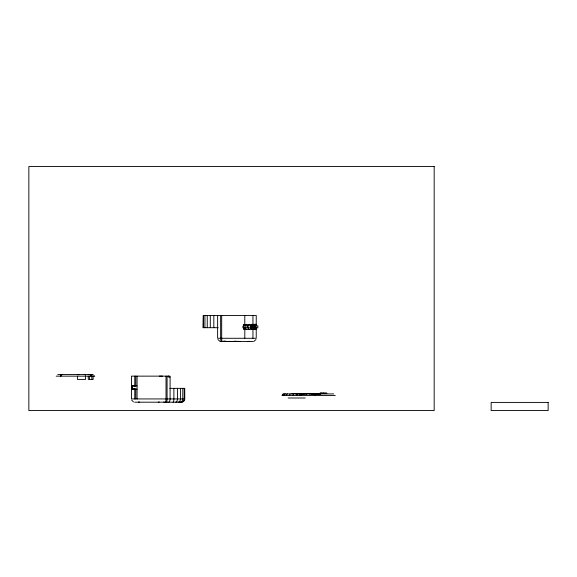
<?xml version="1.0" encoding="UTF-8"?>
<svg xmlns="http://www.w3.org/2000/svg" width="577" height="577" viewBox="0 0 577 577"><rect width="100%" height="100%" fill="white"/><g stroke="black" fill="none" stroke-linecap="round" stroke-linejoin="round"><path stroke-width="0.87" d="M244.792 338.281L244.821 329.481L243.061 326.95L243.876 324.656L256.253 324.281L256.253 326.012M300.754 395.555L300.97 393.521M137.066 389.165L131.794 389.013L131.866 385.811L137.066 385.912M292.892 395.555L293.304 393.925M299.701 395.555L300.119 393.925M296.686 395.555L297.429 393.521M289.358 395.555L290.159 393.925M286.322 395.555L286.654 394.401L287.454 393.925M283.992 395.555L284.396 394.401L285.377 393.925M282.528 395.555L282.982 394.401L284.079 393.925M243.876 324.656L243.595 328.775L244.374 329.417L256.253 329.481L256.253 327.75M244.28 324.375L243.105 326.272L243.595 328.775M299.571 394.401L300.033 393.521M256 339.528L253.801 341.425M168.484 376.298L169.285 376.954L168.578 376.139M243.314 328.248L243.566 327.859L257.847 327.859L257.847 325.911L243.263 325.637M246.429 324.281L245.138 325.911L245.138 327.859L246.429 329.481M249.379 324.281L247.987 325.911L247.987 327.859L249.379 329.481M251.918 324.281L250.44 325.911L250.44 327.859L251.918 329.481M253.959 324.281L252.416 325.911L252.416 327.859L253.959 329.481M255.423 324.281L253.822 325.911L253.822 327.859L255.423 329.481M306.272 394.401L307.195 393.925M90.474 374.574L91.563 374.74L90.12 374.74M78.991 374.762L77.78 374.523M312.864 393.925L311.768 394.401A1.63 1.63 0 0 1 312.943 393.925M77.506 374.574L78.01 374.523M226.372 341.288L223.703 341.339L226.999 341.534M226.783 341.505L223.378 341.238M162.548 376.139L159.367 376.139M218.171 327.693L202.967 327.693L203.212 315.482L256.253 315.482L256.231 324.274L254.587 325.911L254.587 327.859L256.231 329.489L256.231 338.281L217.623 338.281L217.623 315.482M234.529 341.288L240.256 341.425M220.904 341.534L252.993 341.534M57.794 374.523L93.149 374.523M56.164 376.154L94.794 376.154M168.426 376.954L170.092 376.954L170.092 398.938A3.109 1.37 -90 0 1 169.977 400.186L169.335 401.758A3.585 1.58 90 0 1 168.578 402.191M169.854 388.357L184.748 388.357L184.748 398.938A3.274 3.274 0 0 1 181.459 402.183L134.722 402.198M131.794 389.013L134.773 389.165L134.773 398.938M132.349 389.114L133.107 389.114L132.551 389.013M333.73 393.925L283.632 393.925L282.499 394.401L282.03 395.555L335.316 395.555M288.147 398L305.226 398M184.748 398.938L131.462 398.938L131.462 376.139L169.955 376.139L170.092 376.954M88.274 374.523L92.342 374.74M224.338 341.281L226.573 341.425M236.31 341.534L235.127 341.288M235.892 341.505L234.774 341.288M133.258 385.912L132.623 385.811L134.773 385.912L134.773 376.139M131.866 385.811L132.501 385.912L132.501 389.165M234.962 341.425L235.798 341.534L234.565 341.288M314.321 393.925L314.321 393.521L315.078 395.555M243.162 327.722L244.374 329.417M220.053 341.425L217.868 339.528M133.475 401.945L131.707 400.186M91.462 374.574L91.346 374.523A1.637 0.426 -90 0 1 91.779 376.154M243.133 327.621L243.956 329.171M90.459 374.523L90.726 376.154M254.623 327.859L256.253 329.481M168.325 376.139L168.441 376.55M93.957 375.728L94.08 376.154M243.53 325.082L243.566 325.911L244.792 324.281L244.792 315.482M326.135 393.11L326.135 393.521M325.24 393.11L325.24 393.521M324.462 393.11L324.462 393.521M323.805 393.11L323.87 393.521M323.221 393.11L323.221 393.521M323.106 393.11L323.106 393.521M322.514 393.11L322.514 393.521M321.339 393.11L321.339 393.521M321.259 393.11L321.259 393.521M320.87 393.11L320.87 393.521M320.704 393.521L320.704 393.925M320.632 393.11L320.632 393.925M320.394 393.521L320.423 393.925M320.019 393.925L320.098 393.11L326.813 393.11L326.813 393.521L291.955 393.521L291.955 393.925M319.766 393.521L319.759 393.925M319.658 393.521L319.644 393.925L319.557 393.521M319.413 393.521L319.427 393.925M319.11 393.521L319.11 393.925M319.067 393.521L319.095 393.925M318.922 393.521L318.922 393.925M318.764 393.521L318.764 393.925M318.554 393.521L318.554 393.925M318.41 393.521L318.41 393.925M318.208 393.521L318.237 393.925M318.064 393.521L318.064 393.925M318.014 393.521L318.021 393.925M317.884 393.521L317.884 393.925M317.61 393.521L317.61 393.925M317.538 393.521L317.429 393.925M316.91 393.521L316.91 393.925M316.802 393.521L316.708 393.925M316.333 393.521L316.311 393.925M316.131 393.521L316.131 393.925M315.929 393.521L315.929 393.925M315.785 393.521L315.785 393.925M315.576 393.521L315.576 393.925M315.417 393.521L315.417 393.925M314.927 393.521L314.927 393.925M314.768 393.521L314.782 393.925M314.566 393.521L314.573 393.925M314.112 393.521L314.112 393.925M313.708 393.521L313.708 393.925M313.628 393.521L313.693 393.925M313.333 393.521L313.333 393.925M311.082 393.521L311.082 393.925M310.527 393.521L310.527 393.925M310.455 393.521L310.455 393.925M309.741 393.521L309.741 393.925M309.438 393.521L309.438 393.925M308.969 393.521L308.969 393.925M306.755 393.521L306.755 393.925M305.68 393.521L305.76 393.925M305.074 393.521L305.074 393.925M304.981 393.521L304.981 393.925M304.331 393.521L304.331 393.925M304.252 393.521L304.252 393.925M303.863 393.521L303.891 393.925M303.552 393.521L303.552 393.925M303.466 393.521L303.466 393.925M303.257 393.521L303.257 393.925M303.127 393.521L303.127 393.925M302.889 393.521L302.889 393.925M302.795 393.521L302.795 393.925M302.752 393.521L302.73 393.925M302.586 393.521L302.586 393.925M302.463 393.521L302.435 393.925M302.247 393.521L302.247 393.925M301.995 393.521L301.973 393.925M301.872 393.521L301.872 393.925M301.482 393.521L301.482 393.925M301.382 393.521L301.396 393.925M300.848 393.521L300.848 393.925M300.653 393.925L300.617 393.521L300.574 393.925M300.285 393.521L300.285 393.925M300.206 393.521L300.206 393.925M299.427 393.521L299.398 393.925M298.518 393.521L298.518 393.925M297.869 393.521L297.869 393.925M297.508 393.521L297.508 393.925M297.335 393.521L297.335 393.925M296.787 393.521L296.787 393.925M296.023 393.521L296.008 393.925M295.359 393.521L295.374 393.925M293.325 393.521L293.325 393.925M255.589 325.911L255.589 327.859M254.37 325.911L254.37 327.859M252.942 315.482L252.942 324.274M252.942 329.489L252.942 338.281M251.918 325.911L251.918 327.859M250.786 325.911L250.786 327.859M247.201 325.911L247.201 327.859M221.691 315.482L221.691 338.281A3.26 0.534 -90 0 0 222.224 341.534M220.638 315.482L220.638 338.281A3.274 0.844 90 0 0 221.489 341.526M213.829 315.482L213.829 327.693M210.295 315.482L210.295 327.693M207.258 315.482L207.258 327.693M204.929 315.482L204.929 327.693M203.465 315.482L203.465 327.693M184.251 388.357L184.251 398.938A3.274 3.159 -90 0 1 181.077 402.183M182.786 388.357L182.786 398.938A3.274 2.835 -90 0 1 179.937 402.183M180.457 388.357L180.457 398.938A3.274 2.315 90 0 1 178.134 402.183M177.42 388.357L177.42 398.938A3.274 1.637 -90 0 1 175.776 402.183M173.886 388.357L173.886 398.938A3.274 0.844 -90 0 1 173.035 402.183M167.078 376.139L167.078 398.938A3.274 0.844 90 0 1 166.226 402.183M166.017 376.139L166.017 398.938A3.26 0.534 90 0 1 165.491 402.191M137.066 376.139L137.066 398.938M135.797 376.139L135.797 385.912M135.797 389.165L135.797 398.938M93.142 376.154L93.142 379.406L88.259 379.406L88.259 376.154M91.844 376.154L91.844 379.406M89.406 376.154L89.406 379.406M77.426 376.154L77.426 379.406L85.555 379.406L85.555 376.154A1.63 1.327 -90 0 0 85.54 375.728M249.163 341.288A3.26 2.885 -90 0 1 248.052 341.534M233.865 341.526A3.274 2.835 -90 0 1 232.776 341.288M230.887 341.526A3.274 2.315 -90 0 1 229.999 341.288M229.495 341.534A3.267 2.661 -90 0 1 228.47 341.288M221.575 341.534A3.26 1.248 -90 0 1 221.099 341.288M164.409 402.183A3.274 1.637 -90 0 1 163.781 401.945M167.15 402.183A3.274 0.844 -90 0 1 166.825 401.945M159.238 401.945A3.267 2.661 -90 0 1 158.221 402.191M166.616 401.945A3.26 1.248 90 0 1 166.133 402.198M139.656 402.191A3.26 2.885 90 0 1 138.552 401.945M134.347 386.388A1.63 0.599 -90 0 1 135.198 386.388M135.198 388.689A1.63 0.599 -90 0 1 134.347 388.689M61.003 376.154A1.63 1.435 -90 0 1 62.439 374.523M91.462 374.523A1.63 0.627 -90 0 1 91.772 374.74M84.256 374.523A1.63 1.327 -90 0 1 84.92 374.74M60.498 376.154A1.63 1.479 -90 0 1 61.977 374.523M434.178 166.529L28.85 166.529L28.85 410.55L434.178 410.55L434.178 166.529M548.15 402.414L491.157 402.414L491.157 410.55L548.15 410.55L548.15 402.414M317.184 393.925L317.184 393.521L317.148 393.925M315.266 393.925L315.266 393.521L315.237 393.925M313.938 393.925L313.938 393.521L313.91 393.925M303.769 393.925L303.769 393.521L303.711 393.925"/></g></svg>
